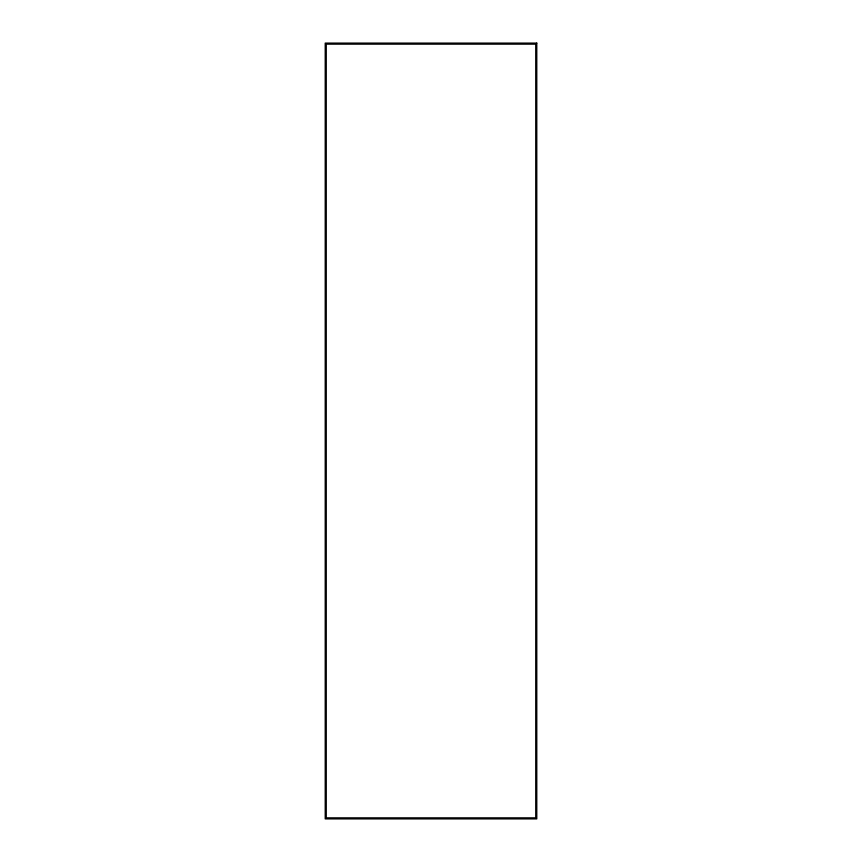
<?xml version="1.0" encoding="UTF-8"?>
<svg xmlns="http://www.w3.org/2000/svg" width="862" height="862" viewBox="0 0 862 862"><rect width="100%" height="100%" fill="white"/><g stroke="black" fill="none" stroke-linecap="round" stroke-linejoin="round"><path stroke-width="1.29" d="M536.789 43.1L325.211 43.1L325.211 818.9L536.789 818.9L536.789 43.1M535.733 44.156L326.267 44.156L326.267 817.844L535.733 817.844L535.733 44.156"/></g></svg>
